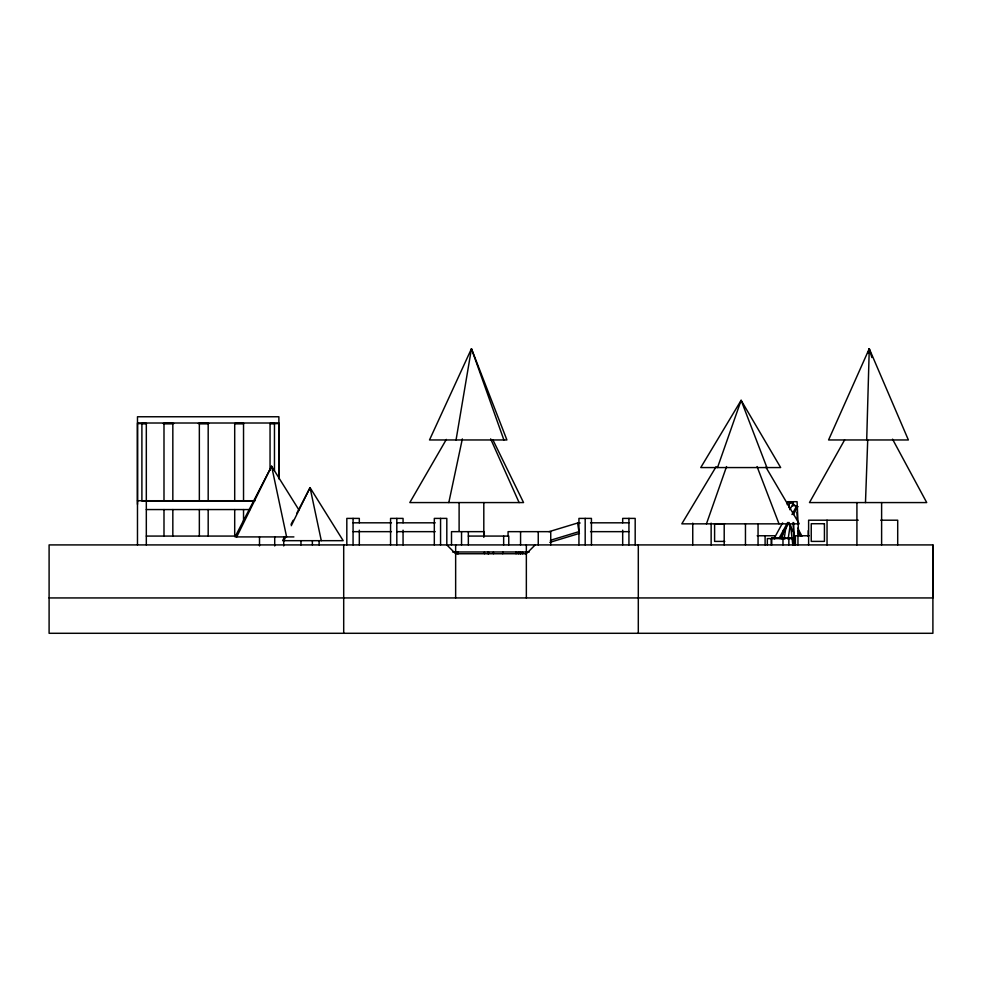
<?xml version="1.0" encoding="UTF-8"?>
<svg xmlns="http://www.w3.org/2000/svg" width="982" height="982" viewBox="0 0 982 982"><rect width="100%" height="100%" fill="white"/><g stroke="black" fill="none" stroke-linecap="round" stroke-linejoin="round"><path stroke-width="1.47" d="M137.48 504.38L137.48 423.598L146.318 423.598L146.318 544.912M163.994 500.722L163.994 423.598L172.832 423.598L172.832 500.722M199.346 500.722L199.346 423.598L208.184 423.598L208.184 500.722M234.698 500.722L234.698 423.598L243.536 423.598L243.536 500.722M270.05 470.476L270.05 423.598L278.888 423.598L278.888 478.676L278.888 416.761L137.48 416.761L137.48 544.912M274.469 470.574L274.469 423.524L269.903 423.524M343.7 544.912L343.7 633.292M932.9 544.912L932.9 633.292L49.1 633.292L49.1 544.912L932.9 544.912L932.9 597.94L49.1 597.94M866.701 439.961L869.266 348.708L908.375 439.961L828.575 439.961L869.266 348.708L871.856 357.534M865.486 502.575L867.707 440.145M782.126 538.995L783.464 530.047M787.245 504.674L787.687 501.692L791.676 501.692L793.481 503.128L789.503 503.128L787.687 501.692M784.164 538.946L785.723 528.5M788.828 507.596L789.503 503.128M788.141 538.946L790.142 525.505M456.053 439.961L471.458 348.708L506.908 439.961L429.502 439.961L471.458 348.708L503.889 439.961M448.811 502.575L462.338 438.917M868.174 353.127L869.266 348.708M717.523 467.567L741.128 400.325L780.665 467.567L700.755 467.567L741.128 400.325L766.917 467.567M706.451 523.848L726.557 466.56M236.711 536.909L271.609 466.205L298.921 509.916M283.872 540.677L285.885 536.602M291.261 525.726L310.054 487.649L343.172 540.677L282.62 540.677L284.731 536.602M291.065 524.363L293.176 520.276M296.687 513.488L310.054 487.649L321.298 540.677M773.976 538.737L782.605 522.903M789.786 509.707L792.67 504.429L797.74 506.638L793.431 514.556M779.021 538.308L787.65 522.473M791.971 514.556L796.279 506.638L797.74 506.638M780.481 538.308L789.111 522.473M844.606 439.948L809.475 502.575L926.726 502.575L892.54 439.163M446.344 439.408L409.813 502.575L523.553 502.575L492.829 439.715M716.148 466.634L681.803 523.848L799.225 523.848L765.911 467.187M526.352 597.94L526.352 553.75L535.19 544.912M549.061 531.667L577.625 523.013L580.129 523.013M550.362 540.309L578.938 531.655L577.625 523.013M549.834 542.371L579.466 533.386M137.48 423.009L278.888 423.009M146.465 423.524L141.899 423.524L141.899 500.918L254.657 500.918M163.233 423.524L173.9 423.524M198.278 423.524L208.945 423.524M234.845 423.524L243.99 423.524M137.48 500.722L254.78 500.722M146.318 509.56L250.189 509.56M858.243 520.202L808.616 520.202L808.616 544.912M880.707 520.202L897.708 520.202L897.708 544.912M353.066 522.817L391.462 522.817M396.814 522.817L435.198 522.817M590.538 522.817L628.934 522.817M724.753 523.725L714.601 523.725L714.601 541.401L724.753 541.401M353.066 531.655L391.462 531.655M396.814 531.655L435.198 531.655M590.538 531.655L628.934 531.655M757.171 535.767L774.737 535.767L774.737 538.823M809.119 535.767L795.395 535.767L795.395 544.912M146.318 536.074L236.441 536.074M468.353 536.074L508.762 536.074L508.762 544.912M293.9 536.909L235.042 536.909L271.609 466.205L286.609 536.909M771.742 544.912L771.742 537.915L792.805 537.915L792.805 544.912L790.571 525.1M771.742 537.915L774.553 537.915M779.598 538.504L782.163 538.504M785.907 538.602L767.335 538.602L767.335 544.912M787.503 538.602L793.579 538.602M452.579 551.982L529.31 551.982M526.352 553.75L455.648 553.75L446.81 544.912L446.81 518.398L434.314 518.398L434.314 544.912M516.053 551.982L516.053 553.75M792.67 504.429L796.279 506.638M797.654 528.181L801.963 536.098M797.63 530.82L800.502 536.098M788.264 522.473L794.021 533.03M490.644 438.893L519.11 502.575M757.048 466.56L779.021 523.848M798.697 536.012L797.077 501.692L792.695 501.692L792.904 506.16M796.93 512.076L797.274 519.539M797.912 532.968L798.059 535.963M793.689 522.584L794.094 544.912L793.039 522.522M455.648 551.982L455.648 597.94M881.615 502.575L881.615 544.912M856.918 502.575L856.918 544.912M827.04 520.202L827.04 544.912M808.223 530.673L808.223 536.368M797.961 535.767L797.961 544.912M788.853 537.915L788.853 544.912M782.985 537.915L782.985 544.912M771.165 538.602L771.165 544.912M765.101 535.767L765.101 544.912M758.055 523.848L758.055 544.912M745.461 523.848L745.461 544.912M724.2 523.848L724.2 544.912M711.14 523.111L711.14 544.912M692.752 523.111L692.752 544.912M638.3 544.912L638.3 633.292M635.182 544.912L635.182 518.398L622.686 518.398L622.686 522.817M628.934 518.398L628.934 544.912M622.686 530.182L622.686 544.912M591.434 544.912L591.434 518.398L578.938 518.398L578.938 544.912M585.186 518.398L585.186 544.912M550.742 544.912L550.742 531.655L508.075 531.655L508.075 536.074M538.246 531.655L538.246 544.912M526.352 544.912L526.352 552.485M525.775 551.982L525.775 553.75M522.559 551.982L522.559 553.75M520.62 551.982L520.595 553.75M520.57 531.655L520.57 544.912M520.288 551.982L520.288 553.75M518.435 551.982L518.435 553.75M503.656 536.074L503.656 544.912M502.759 551.982L502.71 553.75M493.43 551.982L493.43 553.75M488.582 551.982L488.582 553.75M488.017 551.982L488.017 553.75M484.421 551.982L484.421 553.75M484.298 536.074L484.298 531.655L451.499 531.655L451.499 544.912M483.807 502.575L483.807 537.35M468.353 531.655L468.353 544.912M461.54 531.655L461.54 544.912M459.11 502.575L459.11 531.299M458.103 551.982L458.103 553.75M457.796 551.982L457.796 553.75M455.648 544.912L455.648 552.485M440.562 518.398L440.562 544.912M403.062 522.817L403.062 518.398L390.566 518.398L390.566 544.912M403.062 530.182L403.062 544.912M396.814 518.398L396.814 544.912M359.314 522.817L359.314 518.398L346.818 518.398L346.818 544.912M359.314 530.182L359.314 544.912M353.066 518.398L353.066 544.912M319.125 540.677L319.125 544.912M312.374 540.677L312.374 544.912M300.971 540.677L300.971 544.912M283.724 536.909L283.724 545.955M274.715 536.909L274.715 545.955M259.506 536.909L259.506 545.955M243.536 509.56L243.536 521.344M234.698 509.56L234.698 536.074M208.184 509.56L208.184 536.074M199.346 509.56L199.346 536.074M172.832 509.56L172.832 536.074M163.994 509.56L163.994 536.074M824.426 523.725L811.242 523.725L811.242 541.401L824.426 541.401L824.426 523.725"/></g></svg>
